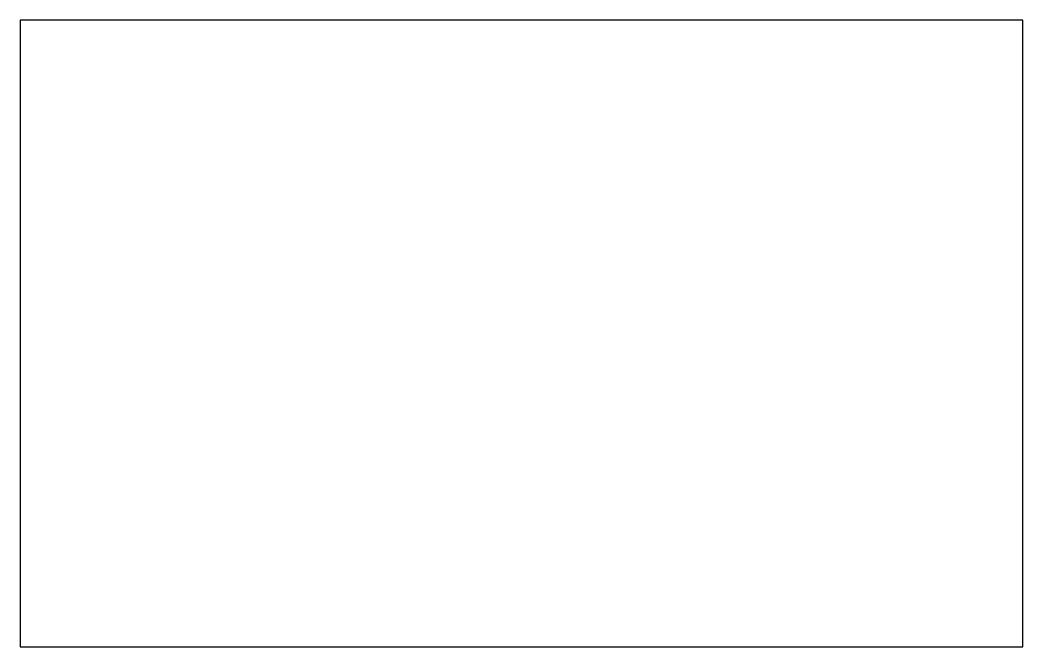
# Model space of a CAD drawing. Header units: metres. Extents: x 0 to 8, y 0 to 5.
import ezdxf

# ---------------------------------------------------------------- set-up
doc = ezdxf.new("R2010")
doc.units = ezdxf.units.M
doc.layers.add('VIGAS', color=7, linetype='Continuous')

msp = doc.modelspace()

# ---------------------------------------------------------------- linework, layer by layer
at = {"layer": 'VIGAS'}
msp.add_lwpolyline([(0, 0), (8, 0), (8, 5), (0, 5), (0, 0)], dxfattribs=at)

doc.saveas('drawing.dxf')
